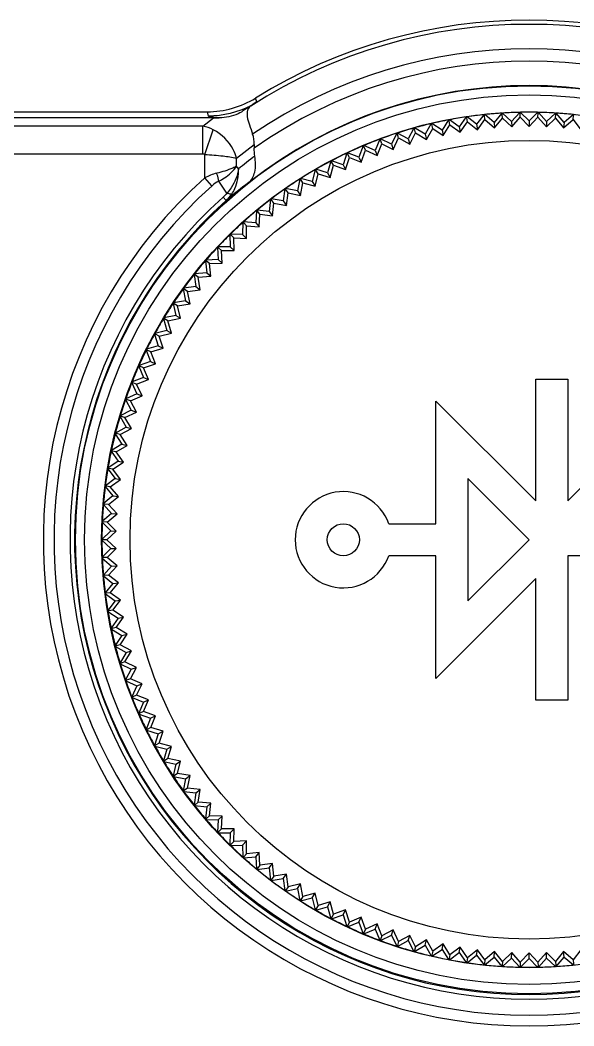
# Model space of a CAD drawing. Header units: millimetres. Extents: x 7299 to 8631, y -553 to 367.
# Drawn here: x 7927.34 to 7945.48, y 80.09 to 113 of the extents above; entities that cross this region are included whole.
import ezdxf

# ---------------------------------------------------------------- set-up
doc = ezdxf.new("R2010")
doc.units = ezdxf.units.MM
doc.layers.get('0').update_dxf_attribs({"linetype": 'CONTINUOUS'})

msp = doc.modelspace()

# ---------------------------------------------------------------- linework, layer by layer
at = {"color": 7, "linetype": 'Continuous'}
for p, q in [((7935.092, 110.326), (7935.053, 110.445)), ((7822.005, 109.995), (7933.475, 109.995)), ((7933.514, 109.857), (7933.475, 109.995)), ((7942.534, 109.903), (7942.292, 109.587)), ((7942.534, 109.903), (7942.551, 109.874)), ((7942.551, 109.874), (7942.561, 109.906)), ((7942.863, 109.647), (7942.561, 109.906)), ((7943.118, 109.953), (7942.863, 109.647)), ((7943.118, 109.953), (7943.133, 109.923)), ((7943.133, 109.923), (7943.144, 109.954)), ((7943.141, 109.791), (7943.133, 109.923)), ((7943.436, 109.683), (7943.144, 109.954)), ((7943.703, 109.978), (7943.436, 109.683)), ((7943.703, 109.978), (7943.717, 109.947)), ((7943.717, 109.947), (7943.73, 109.978)), ((7943.72, 109.816), (7943.717, 109.947)), ((7944.009, 109.695), (7943.73, 109.978)), ((7944.289, 109.978), (7944.009, 109.695)), ((7944.289, 109.978), (7944.302, 109.947)), ((7944.299, 109.816), (7944.302, 109.947)), ((7944.302, 109.947), (7944.316, 109.978)), ((7944.583, 109.683), (7944.316, 109.978)), ((7944.874, 109.954), (7944.583, 109.683)), ((7944.874, 109.954), (7944.886, 109.923)), ((7944.877, 109.791), (7944.886, 109.923)), ((7944.886, 109.923), (7944.901, 109.953)), ((7945.156, 109.647), (7944.901, 109.953)), ((7945.458, 109.906), (7945.156, 109.647)), ((7945.458, 109.906), (7945.468, 109.874)), ((7945.468, 109.874), (7945.484, 109.903)), ((7933.675, 109.796), (7822.204, 109.796)), ((7933.324, 109.526), (7933.675, 109.796)), ((7940.803, 109.609), (7940.602, 109.265)), ((7940.803, 109.609), (7940.823, 109.582)), ((7940.823, 109.582), (7940.829, 109.615)), ((7940.853, 109.453), (7940.823, 109.582)), ((7941.161, 109.396), (7940.829, 109.615)), ((7941.376, 109.731), (7941.161, 109.396)), ((7941.199, 109.219), (7941.419, 109.574)), ((7941.376, 109.731), (7941.394, 109.703)), ((7941.394, 109.703), (7941.402, 109.736)), ((7941.419, 109.574), (7941.394, 109.703)), ((7941.725, 109.503), (7941.402, 109.736)), ((7941.419, 109.574), (7941.755, 109.325)), ((7941.953, 109.829), (7941.725, 109.503)), ((7941.755, 109.325), (7941.99, 109.67)), ((7941.953, 109.829), (7941.971, 109.801)), ((7941.971, 109.801), (7941.979, 109.833)), ((7941.99, 109.67), (7941.971, 109.801)), ((7942.292, 109.587), (7941.979, 109.833)), ((7941.99, 109.67), (7942.315, 109.408)), ((7942.292, 109.587), (7942.315, 109.408)), ((7942.315, 109.408), (7942.564, 109.743)), ((7942.564, 109.743), (7942.551, 109.874)), ((7942.564, 109.743), (7942.878, 109.467)), ((7942.863, 109.647), (7942.878, 109.467)), ((7942.878, 109.467), (7943.141, 109.791)), ((7943.141, 109.791), (7943.443, 109.502)), ((7943.436, 109.683), (7943.443, 109.502)), ((7943.443, 109.502), (7943.72, 109.816)), ((7943.72, 109.816), (7944.009, 109.514)), ((7944.009, 109.514), (7944.299, 109.816)), ((7944.009, 109.695), (7944.009, 109.514)), ((7944.299, 109.816), (7944.576, 109.502)), ((7944.576, 109.502), (7944.877, 109.791)), ((7944.583, 109.683), (7944.576, 109.502)), ((7944.877, 109.791), (7945.141, 109.467)), ((7945.141, 109.467), (7945.454, 109.743)), ((7945.156, 109.647), (7945.141, 109.467)), ((7945.454, 109.743), (7945.468, 109.874)), ((7945.454, 109.743), (7945.704, 109.408)), ((7933.324, 109.526), (7892.172, 109.526)), ((7933.324, 108.612), (7933.324, 109.526)), ((7933.393, 108.601), (7933.67, 109.409)), ((7939.675, 109.293), (7939.504, 108.933)), ((7939.675, 109.293), (7939.697, 109.267)), ((7939.697, 109.267), (7939.7, 109.301)), ((7939.738, 109.142), (7939.697, 109.267)), ((7940.05, 109.11), (7939.7, 109.301)), ((7940.236, 109.462), (7940.05, 109.11)), ((7940.102, 108.937), (7940.292, 109.309)), ((7940.236, 109.462), (7940.257, 109.436)), ((7940.257, 109.436), (7940.261, 109.47)), ((7940.292, 109.309), (7940.257, 109.436)), ((7940.602, 109.265), (7940.261, 109.47)), ((7940.292, 109.309), (7940.647, 109.09)), ((7940.602, 109.265), (7940.647, 109.09)), ((7940.647, 109.09), (7940.853, 109.453)), ((7940.853, 109.453), (7941.199, 109.219)), ((7941.161, 109.396), (7941.199, 109.219)), ((7941.725, 109.503), (7941.755, 109.325)), ((7934.432, 108.482), (7935.009, 108.928)), ((7935.009, 108.928), (7935.009, 108.808)), ((7939.122, 109.099), (7938.966, 108.733)), ((7939.033, 108.565), (7939.191, 108.952)), ((7939.122, 109.099), (7939.145, 109.075)), ((7939.145, 109.075), (7939.147, 109.109)), ((7939.191, 108.952), (7939.145, 109.075)), ((7939.504, 108.933), (7939.147, 109.109)), ((7939.191, 108.952), (7939.563, 108.762)), ((7939.504, 108.933), (7939.563, 108.762)), ((7939.563, 108.762), (7939.738, 109.142)), ((7939.738, 109.142), (7940.102, 108.937)), ((7940.05, 109.11), (7940.102, 108.937)), ((7933.325, 108.612), (7892.172, 108.612)), ((7933.393, 107.838), (7933.393, 108.601)), ((7938.042, 108.644), (7937.918, 108.266)), ((7938.042, 108.644), (7938.068, 108.622)), ((7938.068, 108.622), (7938.066, 108.656)), ((7938.437, 108.511), (7938.066, 108.656)), ((7938.124, 108.503), (7938.068, 108.622)), ((7938.577, 108.883), (7938.437, 108.511)), ((7938.511, 108.346), (7938.653, 108.738)), ((7938.577, 108.883), (7938.601, 108.86)), ((7938.601, 108.86), (7938.602, 108.893)), ((7938.653, 108.738), (7938.601, 108.86)), ((7938.966, 108.733), (7938.602, 108.893)), ((7938.653, 108.738), (7939.033, 108.565)), ((7938.966, 108.733), (7939.033, 108.565)), ((7934.432, 108.219), (7934.432, 108.482)), ((7937.518, 108.383), (7937.409, 108.001)), ((7937.518, 108.383), (7937.544, 108.362)), ((7937.544, 108.362), (7937.541, 108.396)), ((7937.918, 108.266), (7937.541, 108.396)), ((7937.605, 108.246), (7937.544, 108.362)), ((7937.918, 108.266), (7937.998, 108.104)), ((7937.998, 108.104), (7938.124, 108.503)), ((7938.124, 108.503), (7938.511, 108.346)), ((7938.437, 108.511), (7938.511, 108.346)), ((7934.497, 108.125), (7934.432, 108.219)), ((7937.005, 108.101), (7936.912, 107.714)), ((7937.005, 108.101), (7937.032, 108.081)), ((7937.006, 107.559), (7937.098, 107.967)), ((7937.409, 108.001), (7937.028, 108.114)), ((7937.032, 108.081), (7937.028, 108.114)), ((7937.098, 107.967), (7937.032, 108.081)), ((7937.098, 107.967), (7937.496, 107.842)), ((7937.409, 108.001), (7937.496, 107.842)), ((7937.496, 107.842), (7937.605, 108.246)), ((7937.605, 108.246), (7937.998, 108.104)), ((7933.627, 107.577), (7933.393, 107.838)), ((7934.115, 107.338), (7933.85, 107.722)), ((7936.504, 107.797), (7936.428, 107.406)), ((7936.504, 107.797), (7936.532, 107.778)), ((7936.912, 107.714), (7936.526, 107.811)), ((7936.532, 107.778), (7936.526, 107.811)), ((7936.528, 107.256), (7936.602, 107.667)), ((7936.602, 107.667), (7936.532, 107.778)), ((7936.602, 107.667), (7937.006, 107.559)), ((7936.912, 107.714), (7937.006, 107.559)), ((7936.017, 107.472), (7935.957, 107.079)), ((7936.017, 107.472), (7936.045, 107.455)), ((7936.428, 107.406), (7936.038, 107.487)), ((7936.045, 107.455), (7936.038, 107.487)), ((7936.12, 107.346), (7936.045, 107.455)), ((7936.063, 106.932), (7936.12, 107.346)), ((7936.12, 107.346), (7936.528, 107.256)), ((7936.428, 107.406), (7936.528, 107.256)), ((7934.092, 107.091), (7933.992, 107.203)), ((7935.543, 107.127), (7935.5, 106.732)), ((7935.543, 107.127), (7935.572, 107.111)), ((7935.957, 107.079), (7935.564, 107.143)), ((7935.572, 107.111), (7935.564, 107.143)), ((7935.652, 107.006), (7935.572, 107.111)), ((7935.612, 106.59), (7935.652, 107.006)), ((7935.652, 107.006), (7936.063, 106.932)), ((7935.957, 107.079), (7936.063, 106.932)), ((7935.084, 106.763), (7935.058, 106.366)), ((7935.084, 106.763), (7935.114, 106.748)), ((7935.5, 106.732), (7935.105, 106.78)), ((7935.114, 106.748), (7935.105, 106.78)), ((7935.198, 106.646), (7935.114, 106.748)), ((7935.176, 106.229), (7935.198, 106.646)), ((7935.198, 106.646), (7935.612, 106.59)), ((7935.5, 106.732), (7935.612, 106.59)), ((7934.641, 106.38), (7934.631, 105.982)), ((7934.641, 106.38), (7934.671, 106.366)), ((7935.058, 106.366), (7934.661, 106.398)), ((7934.671, 106.366), (7934.661, 106.398)), ((7934.76, 106.268), (7934.671, 106.366)), ((7935.058, 106.366), (7935.176, 106.229)), ((7934.214, 105.979), (7934.221, 105.581)), ((7934.214, 105.979), (7934.245, 105.966)), ((7934.631, 105.982), (7934.233, 105.997)), ((7934.245, 105.966), (7934.233, 105.997)), ((7934.338, 105.872), (7934.245, 105.966)), ((7934.631, 105.982), (7934.755, 105.85)), ((7934.755, 105.85), (7934.76, 106.268)), ((7934.76, 106.268), (7935.176, 106.229)), ((7934.35, 105.454), (7934.338, 105.872)), ((7934.338, 105.872), (7934.755, 105.85)), ((7933.805, 105.56), (7933.828, 105.162)), ((7933.805, 105.56), (7933.836, 105.548)), ((7934.221, 105.581), (7933.823, 105.579)), ((7933.836, 105.548), (7933.823, 105.579)), ((7933.933, 105.458), (7933.836, 105.548)), ((7933.963, 105.041), (7933.933, 105.458)), ((7933.933, 105.458), (7934.35, 105.454)), ((7934.221, 105.581), (7934.35, 105.454)), ((7933.413, 105.124), (7933.453, 104.728)), ((7933.413, 105.124), (7933.445, 105.114)), ((7933.828, 105.162), (7933.431, 105.144)), ((7933.445, 105.114), (7933.431, 105.144)), ((7933.545, 105.028), (7933.445, 105.114)), ((7933.545, 105.028), (7933.963, 105.041)), ((7933.593, 104.613), (7933.545, 105.028)), ((7933.828, 105.162), (7933.963, 105.041)), ((7933.04, 104.672), (7933.073, 104.663)), ((7933.04, 104.672), (7933.097, 104.278)), ((7933.453, 104.728), (7933.057, 104.693)), ((7933.073, 104.663), (7933.057, 104.693)), ((7933.176, 104.582), (7933.073, 104.663)), ((7933.453, 104.728), (7933.593, 104.613)), ((7933.176, 104.582), (7933.593, 104.613)), ((7933.241, 104.169), (7933.176, 104.582)), ((7932.687, 104.205), (7932.719, 104.198)), ((7932.687, 104.205), (7932.76, 103.814)), ((7933.097, 104.278), (7932.702, 104.227)), ((7932.719, 104.198), (7932.702, 104.227)), ((7932.826, 104.12), (7932.719, 104.198)), ((7932.826, 104.12), (7933.241, 104.169)), ((7932.908, 103.711), (7932.826, 104.12)), ((7933.097, 104.278), (7933.241, 104.169)), ((7932.353, 103.724), (7932.386, 103.718)), ((7932.353, 103.724), (7932.442, 103.336)), ((7932.76, 103.814), (7932.367, 103.746)), ((7932.386, 103.718), (7932.367, 103.746)), ((7932.496, 103.645), (7932.386, 103.718)), ((7932.496, 103.645), (7932.908, 103.711)), ((7932.76, 103.814), (7932.908, 103.711)), ((7932.442, 103.336), (7932.053, 103.252)), ((7932.442, 103.336), (7932.595, 103.239)), ((7932.595, 103.239), (7932.496, 103.645)), ((7932.039, 103.229), (7932.073, 103.224)), ((7932.039, 103.229), (7932.145, 102.845)), ((7932.073, 103.224), (7932.053, 103.252)), ((7932.185, 103.156), (7932.073, 103.224)), ((7932.185, 103.156), (7932.595, 103.239)), ((7932.301, 102.755), (7932.185, 103.156)), ((7931.747, 102.721), (7931.78, 102.718)), ((7931.747, 102.721), (7931.868, 102.342)), ((7932.145, 102.845), (7931.76, 102.745)), ((7931.78, 102.718), (7931.76, 102.745)), ((7931.896, 102.655), (7931.78, 102.718)), ((7931.896, 102.655), (7932.301, 102.755)), ((7932.145, 102.845), (7932.301, 102.755)), ((7931.868, 102.342), (7931.488, 102.226)), ((7931.868, 102.342), (7932.029, 102.259)), ((7932.029, 102.259), (7931.896, 102.655)), ((7931.476, 102.202), (7931.509, 102.2)), ((7931.476, 102.202), (7931.613, 101.828)), ((7931.509, 102.2), (7931.488, 102.226)), ((7931.628, 102.142), (7931.509, 102.2)), ((7931.628, 102.142), (7932.029, 102.259)), ((7931.777, 101.751), (7931.628, 102.142)), ((7931.613, 101.828), (7931.238, 101.696)), ((7931.261, 101.671), (7931.238, 101.696)), ((7931.381, 101.618), (7931.777, 101.751)), ((7931.613, 101.828), (7931.777, 101.751)), ((7931.227, 101.672), (7931.261, 101.671)), ((7931.227, 101.672), (7931.38, 101.304)), ((7931.381, 101.618), (7931.261, 101.671)), ((7931.547, 101.234), (7931.381, 101.618)), ((7931.001, 101.131), (7931.034, 101.132)), ((7931.001, 101.131), (7931.169, 100.771)), ((7931.38, 101.304), (7931.01, 101.156)), ((7931.034, 101.132), (7931.01, 101.156)), ((7931.157, 101.084), (7931.034, 101.132)), ((7931.157, 101.084), (7931.547, 101.234)), ((7931.338, 100.708), (7931.157, 101.084)), ((7931.38, 101.304), (7931.547, 101.234)), ((7944.227, 101.245), (7945.277, 101.245)), ((7944.227, 97.263), (7944.227, 101.245)), ((7945.277, 101.245), (7945.277, 97.263)), ((7931.169, 100.771), (7930.806, 100.607)), ((7930.955, 100.541), (7931.338, 100.708)), ((7931.169, 100.771), (7931.338, 100.708)), ((7930.797, 100.582), (7930.83, 100.585)), ((7930.797, 100.582), (7930.98, 100.229)), ((7930.83, 100.585), (7930.806, 100.607)), ((7930.955, 100.541), (7930.83, 100.585)), ((7931.152, 100.173), (7930.955, 100.541)), ((7940.958, 96.52), (7940.958, 100.531)), ((7940.958, 100.531), (7944.227, 97.263)), ((7930.98, 100.229), (7930.624, 100.05)), ((7930.65, 100.029), (7930.624, 100.05)), ((7930.776, 99.991), (7931.152, 100.173)), ((7930.98, 100.229), (7931.152, 100.173)), ((7930.616, 100.025), (7930.65, 100.029)), ((7930.616, 100.025), (7930.814, 99.679)), ((7930.776, 99.991), (7930.65, 100.029)), ((7930.988, 99.631), (7930.776, 99.991)), ((7930.459, 99.461), (7930.493, 99.466)), ((7930.459, 99.461), (7930.671, 99.124)), ((7930.814, 99.679), (7930.466, 99.486)), ((7930.493, 99.466), (7930.466, 99.486)), ((7930.62, 99.433), (7930.493, 99.466)), ((7930.62, 99.433), (7930.988, 99.631)), ((7930.847, 99.082), (7930.62, 99.433)), ((7930.814, 99.679), (7930.988, 99.631)), ((7947.414, 99.4), (7945.277, 97.263)), ((7930.671, 99.124), (7930.332, 98.916)), ((7930.488, 98.869), (7930.847, 99.082)), ((7930.671, 99.124), (7930.847, 99.082)), ((7930.326, 98.89), (7930.359, 98.897)), ((7930.326, 98.89), (7930.552, 98.562)), ((7930.359, 98.897), (7930.332, 98.916)), ((7930.488, 98.869), (7930.359, 98.897)), ((7930.73, 98.528), (7930.488, 98.869)), ((7930.552, 98.562), (7930.221, 98.341)), ((7930.38, 98.3), (7930.73, 98.528)), ((7930.552, 98.562), (7930.73, 98.528)), ((7930.217, 98.315), (7930.25, 98.322)), ((7930.217, 98.315), (7930.456, 97.996)), ((7930.25, 98.322), (7930.221, 98.341)), ((7930.38, 98.3), (7930.25, 98.322)), ((7930.635, 97.97), (7930.38, 98.3)), ((7930.132, 97.735), (7930.164, 97.744)), ((7930.132, 97.735), (7930.384, 97.427)), ((7930.456, 97.996), (7930.135, 97.761)), ((7930.164, 97.744), (7930.135, 97.761)), ((7930.295, 97.728), (7930.164, 97.744)), ((7930.295, 97.728), (7930.635, 97.97)), ((7930.564, 97.408), (7930.295, 97.728)), ((7930.456, 97.996), (7930.635, 97.97)), ((7942.008, 97.996), (7944.009, 95.995)), ((7942.008, 97.996), (7942.008, 93.994)), ((7930.384, 97.427), (7930.074, 97.179)), ((7930.234, 97.152), (7930.564, 97.408)), ((7930.384, 97.427), (7930.564, 97.408)), ((7930.071, 97.152), (7930.103, 97.163)), ((7930.071, 97.152), (7930.336, 96.855)), ((7930.103, 97.163), (7930.074, 97.179)), ((7930.234, 97.152), (7930.103, 97.163)), ((7930.517, 96.844), (7930.234, 97.152)), ((7930.336, 96.855), (7930.036, 96.594)), ((7930.198, 96.574), (7930.517, 96.844)), ((7930.336, 96.855), (7930.517, 96.844)), ((7930.035, 96.568), (7930.066, 96.58)), ((7930.035, 96.568), (7930.312, 96.282)), ((7930.066, 96.58), (7930.036, 96.594)), ((7930.198, 96.574), (7930.066, 96.58)), ((7930.493, 96.278), (7930.198, 96.574)), ((7939.412, 96.52), (7940.958, 96.52)), ((7930.009, 95.995), (7930.312, 96.282)), ((7930.186, 95.995), (7930.493, 96.278)), ((7930.312, 96.282), (7930.493, 96.278)), ((7930.009, 95.995), (7930.312, 95.708)), ((7930.186, 95.995), (7930.009, 95.995)), ((7930.493, 95.712), (7930.186, 95.995)), ((7942.008, 93.994), (7944.009, 95.995)), ((7930.312, 95.708), (7930.035, 95.423)), ((7930.198, 95.416), (7930.493, 95.712)), ((7930.312, 95.708), (7930.493, 95.712)), ((7940.958, 95.47), (7939.412, 95.47)), ((7940.958, 91.459), (7940.958, 95.47)), ((7949.042, 95.47), (7945.277, 95.47)), ((7945.277, 95.47), (7945.277, 90.745)), ((7930.066, 95.411), (7930.035, 95.423)), ((7930.036, 95.396), (7930.066, 95.411)), ((7930.036, 95.396), (7930.336, 95.135)), ((7930.198, 95.416), (7930.066, 95.411)), ((7930.336, 95.135), (7930.071, 94.838)), ((7930.517, 95.146), (7930.198, 95.416)), ((7930.234, 94.838), (7930.517, 95.146)), ((7930.336, 95.135), (7930.517, 95.146)), ((7930.103, 94.827), (7930.071, 94.838)), ((7930.074, 94.812), (7930.103, 94.827)), ((7930.074, 94.812), (7930.384, 94.563)), ((7930.234, 94.838), (7930.103, 94.827)), ((7930.564, 94.582), (7930.234, 94.838)), ((7930.384, 94.563), (7930.132, 94.255)), ((7930.295, 94.263), (7930.564, 94.582)), ((7930.384, 94.563), (7930.564, 94.582)), ((7944.227, 94.728), (7940.958, 91.459)), ((7944.227, 90.745), (7944.227, 94.728)), ((7930.164, 94.246), (7930.132, 94.255)), ((7930.135, 94.229), (7930.164, 94.246)), ((7930.135, 94.229), (7930.456, 93.994)), ((7930.295, 94.263), (7930.164, 94.246)), ((7930.635, 94.02), (7930.295, 94.263)), ((7930.456, 93.994), (7930.217, 93.676)), ((7930.38, 93.69), (7930.635, 94.02)), ((7930.456, 93.994), (7930.635, 94.02)), ((7930.25, 93.668), (7930.217, 93.676)), ((7930.221, 93.65), (7930.25, 93.668)), ((7930.221, 93.65), (7930.552, 93.428)), ((7930.38, 93.69), (7930.25, 93.668)), ((7930.73, 93.462), (7930.38, 93.69)), ((7930.488, 93.121), (7930.73, 93.462)), ((7930.552, 93.428), (7930.73, 93.462)), ((7930.552, 93.428), (7930.326, 93.1)), ((7930.488, 93.121), (7930.359, 93.094)), ((7930.847, 92.908), (7930.488, 93.121)), ((7930.359, 93.094), (7930.326, 93.1)), ((7930.332, 93.074), (7930.359, 93.094)), ((7930.332, 93.074), (7930.671, 92.867)), ((7930.671, 92.867), (7930.459, 92.53)), ((7930.62, 92.557), (7930.847, 92.908)), ((7930.671, 92.867), (7930.847, 92.908)), ((7930.493, 92.525), (7930.459, 92.53)), ((7930.466, 92.504), (7930.493, 92.525)), ((7930.466, 92.504), (7930.814, 92.311)), ((7930.62, 92.557), (7930.493, 92.525)), ((7930.988, 92.36), (7930.62, 92.557)), ((7930.814, 92.311), (7930.616, 91.965)), ((7930.776, 92), (7930.988, 92.36)), ((7930.814, 92.311), (7930.988, 92.36)), ((7930.65, 91.962), (7930.616, 91.965)), ((7930.624, 91.94), (7930.65, 91.962)), ((7930.624, 91.94), (7930.98, 91.762)), ((7930.776, 92), (7930.65, 91.962)), ((7931.152, 91.817), (7930.776, 92)), ((7930.955, 91.449), (7931.152, 91.817)), ((7930.98, 91.762), (7931.152, 91.817)), ((7930.98, 91.762), (7930.797, 91.408)), ((7930.83, 91.406), (7930.797, 91.408)), ((7930.806, 91.383), (7930.83, 91.406)), ((7930.806, 91.383), (7931.169, 91.22)), ((7930.955, 91.449), (7930.83, 91.406)), ((7931.338, 91.283), (7930.955, 91.449)), ((7931.169, 91.22), (7931.001, 90.859)), ((7931.157, 90.906), (7931.338, 91.283)), ((7931.169, 91.22), (7931.338, 91.283)), ((7931.034, 90.858), (7931.001, 90.859)), ((7931.01, 90.834), (7931.034, 90.858)), ((7931.01, 90.834), (7931.38, 90.686)), ((7931.157, 90.906), (7931.034, 90.858)), ((7931.547, 90.756), (7931.157, 90.906)), ((7931.38, 90.686), (7931.227, 90.319)), ((7931.38, 90.686), (7931.547, 90.756)), ((7931.381, 90.373), (7931.547, 90.756)), ((7945.277, 90.745), (7944.227, 90.745)), ((7931.261, 90.319), (7931.227, 90.319)), ((7931.238, 90.294), (7931.261, 90.319)), ((7931.238, 90.294), (7931.613, 90.162)), ((7931.381, 90.373), (7931.261, 90.319)), ((7931.777, 90.239), (7931.381, 90.373)), ((7931.613, 90.162), (7931.476, 89.788)), ((7931.613, 90.162), (7931.777, 90.239)), ((7931.628, 89.849), (7931.777, 90.239)), ((7931.628, 89.849), (7931.509, 89.79)), ((7932.029, 89.732), (7931.628, 89.849)), ((7931.509, 89.79), (7931.476, 89.788)), ((7931.488, 89.765), (7931.509, 89.79)), ((7931.488, 89.765), (7931.868, 89.648)), ((7931.868, 89.648), (7931.747, 89.269)), ((7931.868, 89.648), (7932.029, 89.732)), ((7931.896, 89.336), (7932.029, 89.732)), ((7931.78, 89.272), (7931.747, 89.269)), ((7931.76, 89.246), (7931.78, 89.272)), ((7931.76, 89.246), (7932.145, 89.145)), ((7931.896, 89.336), (7931.78, 89.272)), ((7932.301, 89.236), (7931.896, 89.336)), ((7932.145, 89.145), (7932.301, 89.236)), ((7932.185, 88.834), (7932.301, 89.236)), ((7932.145, 89.145), (7932.039, 88.761)), ((7932.073, 88.766), (7932.039, 88.761)), ((7932.053, 88.739), (7932.073, 88.766)), ((7932.053, 88.739), (7932.442, 88.654)), ((7932.185, 88.834), (7932.073, 88.766)), ((7932.595, 88.751), (7932.185, 88.834)), ((7932.442, 88.654), (7932.353, 88.266)), ((7932.442, 88.654), (7932.595, 88.751)), ((7932.496, 88.345), (7932.595, 88.751)), ((7932.386, 88.272), (7932.353, 88.266)), ((7932.367, 88.244), (7932.386, 88.272)), ((7932.367, 88.244), (7932.76, 88.176)), ((7932.496, 88.345), (7932.386, 88.272)), ((7932.908, 88.28), (7932.496, 88.345)), ((7932.76, 88.176), (7932.908, 88.28)), ((7932.826, 87.87), (7932.908, 88.28)), ((7932.76, 88.176), (7932.687, 87.785)), ((7932.826, 87.87), (7932.719, 87.792)), ((7933.241, 87.821), (7932.826, 87.87)), ((7932.719, 87.792), (7932.687, 87.785)), ((7932.702, 87.764), (7932.719, 87.792)), ((7932.702, 87.764), (7933.097, 87.712)), ((7933.097, 87.712), (7933.04, 87.318)), ((7933.097, 87.712), (7933.241, 87.821)), ((7933.176, 87.409), (7933.241, 87.821)), ((7933.073, 87.327), (7933.04, 87.318)), ((7933.057, 87.297), (7933.073, 87.327)), ((7933.057, 87.297), (7933.453, 87.262)), ((7933.176, 87.409), (7933.073, 87.327)), ((7933.593, 87.378), (7933.176, 87.409)), ((7933.453, 87.262), (7933.413, 86.866)), ((7933.453, 87.262), (7933.593, 87.378)), ((7933.545, 86.963), (7933.593, 87.378)), ((7933.445, 86.876), (7933.413, 86.866)), ((7933.431, 86.846), (7933.445, 86.876)), ((7933.545, 86.963), (7933.445, 86.876)), ((7933.963, 86.949), (7933.545, 86.963)), ((7933.828, 86.828), (7933.963, 86.949)), ((7933.933, 86.532), (7933.963, 86.949)), ((7933.431, 86.846), (7933.828, 86.828)), ((7933.828, 86.828), (7933.805, 86.431)), ((7933.836, 86.442), (7933.805, 86.431)), ((7933.823, 86.411), (7933.836, 86.442)), ((7933.823, 86.411), (7934.221, 86.41)), ((7933.933, 86.532), (7933.836, 86.442)), ((7934.35, 86.536), (7933.933, 86.532)), ((7934.221, 86.41), (7934.214, 86.012)), ((7934.221, 86.41), (7934.35, 86.536)), ((7934.338, 86.119), (7934.35, 86.536)), ((7934.245, 86.024), (7934.214, 86.012)), ((7934.233, 85.993), (7934.245, 86.024)), ((7934.233, 85.993), (7934.631, 86.008)), ((7934.338, 86.119), (7934.245, 86.024)), ((7934.755, 86.14), (7934.338, 86.119)), ((7934.631, 86.008), (7934.755, 86.14)), ((7934.631, 86.008), (7934.641, 85.61)), ((7934.76, 85.722), (7934.755, 86.14)), ((7934.671, 85.624), (7934.641, 85.61)), ((7934.661, 85.593), (7935.058, 85.624)), ((7934.661, 85.593), (7934.671, 85.624)), ((7934.76, 85.722), (7934.671, 85.624)), ((7935.176, 85.761), (7934.76, 85.722)), ((7935.058, 85.624), (7935.176, 85.761)), ((7935.058, 85.624), (7935.084, 85.227)), ((7935.198, 85.344), (7935.176, 85.761)), ((7935.114, 85.242), (7935.084, 85.227)), ((7935.105, 85.21), (7935.5, 85.259)), ((7935.105, 85.21), (7935.114, 85.242)), ((7935.198, 85.344), (7935.114, 85.242)), ((7935.612, 85.4), (7935.198, 85.344)), ((7935.5, 85.259), (7935.612, 85.4)), ((7935.5, 85.259), (7935.543, 84.863)), ((7935.652, 84.984), (7935.612, 85.4)), ((7935.564, 84.847), (7935.957, 84.912)), ((7935.652, 84.984), (7935.572, 84.879)), ((7936.063, 85.058), (7935.652, 84.984)), ((7935.957, 84.912), (7936.063, 85.058)), ((7935.957, 84.912), (7936.017, 84.518)), ((7936.12, 84.644), (7936.063, 85.058)), ((7935.572, 84.879), (7935.543, 84.863)), ((7935.564, 84.847), (7935.572, 84.879)), ((7936.038, 84.503), (7936.428, 84.584)), ((7936.12, 84.644), (7936.045, 84.536)), ((7936.528, 84.735), (7936.12, 84.644)), ((7936.428, 84.584), (7936.528, 84.735)), ((7936.428, 84.584), (7936.504, 84.193)), ((7936.602, 84.324), (7936.528, 84.735)), ((7936.045, 84.536), (7936.017, 84.518)), ((7936.038, 84.503), (7936.045, 84.536)), ((7936.526, 84.179), (7936.912, 84.277)), ((7936.602, 84.324), (7936.532, 84.212)), ((7937.006, 84.431), (7936.602, 84.324)), ((7936.912, 84.277), (7937.006, 84.431)), ((7936.912, 84.277), (7937.005, 83.889)), ((7937.098, 84.024), (7937.006, 84.431)), ((7936.532, 84.212), (7936.504, 84.193)), ((7936.526, 84.179), (7936.532, 84.212)), ((7937.032, 83.909), (7937.005, 83.889)), ((7937.028, 83.876), (7937.409, 83.99)), ((7937.028, 83.876), (7937.032, 83.909)), ((7937.098, 84.024), (7937.032, 83.909)), ((7937.496, 84.148), (7937.098, 84.024)), ((7937.409, 83.99), (7937.496, 84.148)), ((7937.409, 83.99), (7937.518, 83.607)), ((7937.605, 83.745), (7937.496, 84.148)), ((7937.544, 83.628), (7937.518, 83.607)), ((7937.541, 83.595), (7937.918, 83.724)), ((7937.541, 83.595), (7937.544, 83.628)), ((7937.605, 83.745), (7937.544, 83.628)), ((7937.998, 83.886), (7937.605, 83.745)), ((7937.918, 83.724), (7937.998, 83.886)), ((7937.918, 83.724), (7938.042, 83.346)), ((7938.124, 83.487), (7937.998, 83.886)), ((7938.511, 83.645), (7938.124, 83.487)), ((7938.437, 83.48), (7938.511, 83.645)), ((7938.653, 83.252), (7938.511, 83.645)), ((7938.068, 83.368), (7938.042, 83.346)), ((7938.066, 83.335), (7938.437, 83.48)), ((7938.066, 83.335), (7938.068, 83.368)), ((7938.124, 83.487), (7938.068, 83.368)), ((7938.437, 83.48), (7938.577, 83.107)), ((7938.653, 83.252), (7938.601, 83.13)), ((7938.602, 83.097), (7938.966, 83.257)), ((7939.033, 83.425), (7938.653, 83.252)), ((7938.966, 83.257), (7939.033, 83.425)), ((7938.966, 83.257), (7939.122, 82.891)), ((7939.191, 83.039), (7939.033, 83.425)), ((7938.601, 83.13), (7938.577, 83.107)), ((7938.602, 83.097), (7938.601, 83.13)), ((7939.191, 83.039), (7939.145, 82.915)), ((7939.147, 82.882), (7939.504, 83.057)), ((7939.563, 83.228), (7939.191, 83.039)), ((7939.504, 83.057), (7939.563, 83.228)), ((7939.504, 83.057), (7939.675, 82.698)), ((7939.738, 82.848), (7939.563, 83.228)), ((7940.102, 83.053), (7939.738, 82.848)), ((7940.05, 82.88), (7940.102, 83.053)), ((7940.292, 82.681), (7940.102, 83.053)), ((7939.145, 82.915), (7939.122, 82.891)), ((7939.147, 82.882), (7939.145, 82.915)), ((7939.697, 82.723), (7939.675, 82.698)), ((7939.738, 82.848), (7939.697, 82.723)), ((7939.7, 82.69), (7939.697, 82.723)), ((7939.7, 82.69), (7940.05, 82.88)), ((7940.05, 82.88), (7940.236, 82.528)), ((7940.292, 82.681), (7940.257, 82.554)), ((7940.261, 82.521), (7940.602, 82.726)), ((7940.647, 82.901), (7940.292, 82.681)), ((7940.602, 82.726), (7940.647, 82.901)), ((7940.602, 82.726), (7940.803, 82.382)), ((7940.853, 82.537), (7940.647, 82.901)), ((7940.829, 82.376), (7941.161, 82.595)), ((7941.199, 82.771), (7940.853, 82.537)), ((7941.161, 82.595), (7941.199, 82.771)), ((7941.161, 82.595), (7941.376, 82.259)), ((7941.419, 82.417), (7941.199, 82.771)), ((7941.755, 82.665), (7941.419, 82.417)), ((7941.725, 82.487), (7941.755, 82.665)), ((7941.99, 82.32), (7941.755, 82.665)), ((7940.257, 82.554), (7940.236, 82.528)), ((7940.261, 82.521), (7940.257, 82.554)), ((7940.823, 82.409), (7940.803, 82.382)), ((7940.853, 82.537), (7940.823, 82.409)), ((7940.829, 82.376), (7940.823, 82.409)), ((7941.394, 82.287), (7941.376, 82.259)), ((7941.419, 82.417), (7941.394, 82.287)), ((7941.402, 82.254), (7941.394, 82.287)), ((7941.402, 82.254), (7941.725, 82.487)), ((7941.725, 82.487), (7941.953, 82.161)), ((7941.99, 82.32), (7941.971, 82.19)), ((7941.979, 82.157), (7942.292, 82.403)), ((7942.315, 82.583), (7941.99, 82.32)), ((7942.292, 82.403), (7942.315, 82.583)), ((7942.292, 82.403), (7942.534, 82.087)), ((7942.564, 82.247), (7942.315, 82.583)), ((7942.561, 82.084), (7942.863, 82.343)), ((7942.878, 82.523), (7942.564, 82.247)), ((7942.863, 82.343), (7942.878, 82.523)), ((7942.863, 82.343), (7943.118, 82.038)), ((7943.141, 82.199), (7942.878, 82.523)), ((7943.443, 82.488), (7943.141, 82.199)), ((7943.144, 82.036), (7943.436, 82.307)), ((7943.436, 82.307), (7943.443, 82.488)), ((7943.436, 82.307), (7943.703, 82.012)), ((7943.72, 82.175), (7943.443, 82.488)), ((7944.009, 82.476), (7943.72, 82.175)), ((7943.73, 82.012), (7944.009, 82.295)), ((7944.009, 82.295), (7944.009, 82.476)), ((7944.299, 82.175), (7944.009, 82.476)), ((7944.009, 82.295), (7944.289, 82.012)), ((7944.576, 82.488), (7944.299, 82.175)), ((7944.316, 82.012), (7944.583, 82.307)), ((7944.583, 82.307), (7944.576, 82.488)), ((7944.877, 82.199), (7944.576, 82.488)), ((7944.583, 82.307), (7944.874, 82.036)), ((7945.141, 82.523), (7944.877, 82.199)), ((7944.901, 82.038), (7945.156, 82.343)), ((7945.156, 82.343), (7945.141, 82.523)), ((7945.454, 82.247), (7945.141, 82.523)), ((7945.156, 82.343), (7945.458, 82.084)), ((7945.704, 82.583), (7945.454, 82.247)), ((7941.971, 82.19), (7941.953, 82.161)), ((7941.979, 82.157), (7941.971, 82.19)), ((7942.551, 82.116), (7942.534, 82.087)), ((7942.564, 82.247), (7942.551, 82.116)), ((7942.561, 82.084), (7942.551, 82.116)), ((7943.133, 82.067), (7943.118, 82.038)), ((7943.141, 82.199), (7943.133, 82.067)), ((7943.144, 82.036), (7943.133, 82.067)), ((7943.717, 82.043), (7943.703, 82.012)), ((7943.72, 82.175), (7943.717, 82.043)), ((7943.717, 82.043), (7943.73, 82.012)), ((7944.302, 82.043), (7944.289, 82.012)), ((7944.299, 82.175), (7944.302, 82.043)), ((7944.316, 82.012), (7944.302, 82.043)), ((7944.886, 82.067), (7944.874, 82.036)), ((7944.877, 82.199), (7944.886, 82.067)), ((7944.901, 82.038), (7944.886, 82.067)), ((7945.454, 82.247), (7945.468, 82.116)), ((7945.468, 82.116), (7945.458, 82.084)), ((7945.484, 82.087), (7945.468, 82.116))]:
    msp.add_line(p, q, dxfattribs=at)
for centre, radius in [((7944.009, 95.995), 14.853), ((7944.009, 95.995), 14.553), ((7944.009, 95.995), 14), ((7944.009, 95.995), 13.065), ((7937.927, 95.995), 0.525)]:
    msp.add_circle(centre, radius, dxfattribs=at)
for centre, radius, start, end in [((7944.009, 95.995), 17, 58.2083, 121.7917), ((7944.009, 95.995), 16.862, 57.2973, 122.7027), ((7944.009, 95.995), 16.063, 55.7015, 124.2985), ((7944.009, 95.995), 15.658, 54.9159, 125.0841), ((7944.009, 95.995), 14.858, 51.8489, 128.1511), ((7944.679, 97.109), 16.328, 125.955, 126.7956), ((7944.009, 95.995), 13.986, 96.0542, 98.3458), ((7944.009, 95.995), 13.986, 93.6542, 95.9458), ((7944.009, 95.995), 13.986, 91.2542, 93.5458), ((7944.009, 95.995), 13.986, 88.8542, 91.1458), ((7944.009, 95.995), 13.986, 86.4542, 88.7458), ((7944.009, 95.995), 13.986, 84.0542, 86.3458), ((7933.668, 122.847), 13.051, 270.0295, 270.8718), ((7944.009, 95.995), 13.986, 103.2542, 105.5458), ((7944.009, 95.995), 13.986, 100.8542, 103.1458), ((7944.009, 95.995), 13.986, 98.4542, 100.7458), ((7944.009, 95.995), 13.986, 108.0542, 110.3458), ((7944.009, 95.995), 13.986, 105.6542, 107.9458), ((7944.009, 95.995), 13.986, 110.4542, 112.7458), ((7944.009, 95.995), 13.986, 115.2542, 117.5458), ((7944.009, 95.995), 13.986, 112.8542, 115.1458), ((7944.568, 95.989), 15.771, 127.2227, 129.688), ((7944.009, 95.995), 13.986, 117.6542, 119.9458), ((7944.009, 95.995), 13.986, 120.0542, 122.3458), ((7944.009, 95.995), 15.905, 131.8758, 48.1242), ((7943.529, 95.989), 14.572, 126.6512, 130.3666), ((7944.009, 95.995), 13.986, 122.4542, 124.7458), ((7944.009, 95.995), 15.554, 131.8652, 48.1244), ((7944.009, 95.995), 13.986, 124.8542, 127.1458), ((7944.009, 95.995), 15.032, 131.7898, 48.2071), ((7944.009, 95.995), 14.882, 131.7907, 48.2093), ((7944.009, 95.995), 13.986, 127.2542, 129.5458), ((7944.009, 95.995), 13.986, 129.6542, 131.9458), ((7944.009, 95.995), 13.986, 132.0542, 134.3458), ((7944.009, 95.995), 13.986, 134.4542, 136.7458), ((7944.009, 95.995), 13.986, 136.8542, 139.1458), ((7944.009, 95.995), 13.986, 139.2542, 141.5458), ((7944.009, 95.995), 13.986, 141.6542, 143.9458), ((7944.009, 95.995), 13.986, 144.0542, 146.3458), ((7944.009, 95.995), 13.986, 146.4542, 148.7458), ((7944.009, 95.995), 13.986, 148.8542, 151.1458), ((7944.009, 95.995), 13.986, 151.2542, 153.5458), ((7944.009, 95.995), 13.986, 153.6542, 155.9458), ((7944.009, 95.995), 13.986, 156.0542, 158.3458), ((7944.009, 95.995), 13.986, 158.4542, 160.7458), ((7944.009, 95.995), 13.986, 160.8542, 163.1458), ((7944.009, 95.995), 13.986, 163.2542, 165.5458), ((7944.009, 95.995), 13.986, 165.6542, 167.9458), ((7944.009, 95.995), 13.986, 168.0542, 170.3458), ((7944.009, 95.995), 13.986, 170.4542, 172.7458), ((7944.009, 95.995), 13.986, 172.8542, 175.1458), ((7937.927, 95.995), 1.575, 19.4712, 340.5288), ((7944.009, 95.995), 13.986, 175.2542, 177.5458), ((7944.009, 95.995), 13.986, 177.6542, 179.9458), ((7944.009, 95.995), 13.986, 180.0542, 182.3458), ((7944.009, 95.995), 13.986, 182.4542, 184.7458), ((7944.009, 95.995), 13.986, 184.8542, 187.1458), ((7944.009, 95.995), 13.986, 187.2542, 189.5458), ((7944.009, 95.995), 13.986, 189.6542, 191.9458), ((7944.009, 95.995), 13.986, 192.0542, 194.3458), ((7944.009, 95.995), 13.986, 194.4542, 196.7458), ((7944.009, 95.995), 13.986, 196.8542, 199.1458), ((7944.009, 95.995), 13.986, 199.2542, 201.5458), ((7944.009, 95.995), 13.986, 201.6542, 203.9458), ((7944.009, 95.995), 13.986, 204.0542, 206.3458), ((7944.009, 95.995), 13.986, 206.4542, 208.7458), ((7944.009, 95.995), 13.986, 208.8542, 211.1458), ((7944.009, 95.995), 13.986, 211.2542, 213.5458), ((7944.009, 95.995), 13.986, 213.6542, 215.9458), ((7944.009, 95.995), 13.986, 216.0542, 218.3458), ((7944.009, 95.995), 13.986, 218.4542, 220.7458), ((7944.009, 95.995), 13.986, 220.8542, 223.1458), ((7944.009, 95.995), 13.986, 223.2542, 225.5458), ((7944.009, 95.995), 13.986, 225.6542, 227.9458), ((7944.009, 95.995), 13.986, 228.0542, 230.3458), ((7944.009, 95.995), 13.986, 230.4542, 232.7458), ((7944.009, 95.995), 13.986, 232.8542, 235.1458), ((7944.009, 95.995), 13.986, 235.2542, 237.5458), ((7944.009, 95.995), 13.986, 237.6542, 239.9458), ((7944.009, 95.995), 13.986, 240.0542, 242.3458), ((7944.009, 95.995), 13.986, 242.4542, 244.7458), ((7944.009, 95.995), 13.986, 244.8542, 247.1458), ((7944.009, 95.995), 13.986, 247.2542, 249.5458), ((7944.009, 95.995), 13.986, 249.6542, 251.9458), ((7944.009, 95.995), 13.986, 252.0542, 254.3458), ((7944.009, 95.995), 13.986, 254.4542, 256.7458), ((7944.009, 95.995), 13.986, 256.8542, 259.1458), ((7944.009, 95.995), 13.986, 259.2542, 261.5458), ((7944.009, 95.995), 13.986, 261.6542, 263.9458), ((7944.009, 95.995), 13.986, 264.0542, 266.3458), ((7944.009, 95.995), 13.986, 266.4542, 268.7458), ((7944.009, 95.995), 13.986, 268.8542, 271.1458), ((7944.009, 95.995), 13.986, 271.2542, 273.5458), ((7944.009, 95.995), 13.986, 273.6542, 275.9458)]:
    msp.add_arc(centre, radius, start, end, dxfattribs=at)
msp.add_ellipse((7933.624, 108.661), major_axis=(1.176, 0.907), ratio=0.80804, start_param=-0.557251, end_param=-0.284104, dxfattribs=at)
for points in [[(7933.475, 109.995), (7934.022, 109.995), (7934.588, 110.156), (7935.053, 110.445)], [(7934.897, 110.195), (7934.476, 109.976), (7933.989, 109.857), (7933.514, 109.857)], [(7933.67, 109.409), (7933.562, 109.465), (7933.444, 109.505), (7933.324, 109.526)], [(7933.393, 108.601), (7933.371, 108.609), (7933.348, 108.612), (7933.325, 108.612)], [(7935.028, 108.547), (7935.015, 108.633), (7935.009, 108.721), (7935.009, 108.808)], [(7933.782, 107.986), (7933.647, 107.954), (7933.516, 107.902), (7933.393, 107.838)], [(7933.85, 107.722), (7933.768, 107.689), (7933.694, 107.637), (7933.629, 107.578)], [(7934.115, 107.338), (7934.08, 107.288), (7934.037, 107.243), (7933.992, 107.203)], [(7934.092, 107.091), (7934.16, 107.153), (7934.224, 107.223), (7934.275, 107.3)]]:
    msp.add_open_spline(points, degree=3, dxfattribs=at)
for points, knots in [([(7934.902, 110.195), (7934.76, 110.108), (7934.465, 109.866), (7934.076, 109.801), (7933.866, 109.797)], [0, 0, 0, 0, 0.44176, 1, 1, 1, 1]), ([(7934.902, 110.195), (7934.853, 110.158), (7934.767, 110.045), (7934.773, 109.812), (7934.859, 109.557), (7934.925, 109.368), (7934.958, 109.265)], [0, 0, 0, 0, 0.185661, 0.395212, 0.673762, 1, 1, 1, 1]), ([(7933.866, 109.797), (7933.818, 109.801), (7933.734, 109.81), (7933.622, 109.822), (7933.559, 109.837), (7933.517, 109.847), (7933.514, 109.857)], [0, 0, 0, 0, 0.404898, 0.713791, 0.913661, 1, 1, 1, 1]), ([(7934.432, 108.482), (7934.407, 108.578), (7934.258, 108.958), (7933.943, 109.269), (7933.67, 109.409)], [0, 0, 0, 0, 0.2434, 1, 1, 1, 1]), ([(7933.393, 108.601), (7933.593, 108.59), (7933.941, 108.56), (7934.288, 108.517), (7934.432, 108.482)], [0, 0, 0, 0, 0.575868, 1, 1, 1, 1]), ([(7934.831, 107.68), (7934.932, 107.763), (7935.077, 108.063), (7935.054, 108.374), (7935.028, 108.547)], [0, 0, 0, 0, 0.429419, 1, 1, 1, 1]), ([(7934.432, 108.219), (7934.392, 108.196), (7934.185, 108.093), (7933.962, 108.029), (7933.782, 107.986)], [0, 0, 0, 0, 0.199371, 1, 1, 1, 1]), ([(7933.849, 107.722), (7933.847, 107.742), (7933.832, 107.832), (7933.806, 107.92), (7933.782, 107.986)], [0, 0, 0, 0, 0.224903, 1, 1, 1, 1]), ([(7933.85, 107.722), (7933.912, 107.755), (7934.131, 107.888), (7934.33, 108.064), (7934.432, 108.219)], [0, 0, 0, 0, 0.277218, 1, 1, 1, 1]), ([(7934.497, 108.125), (7934.461, 107.908), (7934.346, 107.624), (7934.165, 107.393), (7934.115, 107.338)], [0, 0, 0, 0, 0.746861, 1, 1, 1, 1]), ([(7934.275, 107.3), (7934.315, 107.358), (7934.454, 107.611), (7934.505, 107.908), (7934.497, 108.125)], [0, 0, 0, 0, 0.243765, 1, 1, 1, 1]), ([(7934.275, 107.3), (7934.256, 107.294), (7934.197, 107.304), (7934.146, 107.324), (7934.115, 107.338)], [0, 0, 0, 0, 0.376239, 1, 1, 1, 1])]:
    msp.add_open_spline(points, degree=3, knots=knots, dxfattribs=at)

doc.saveas('drawing.dxf')
